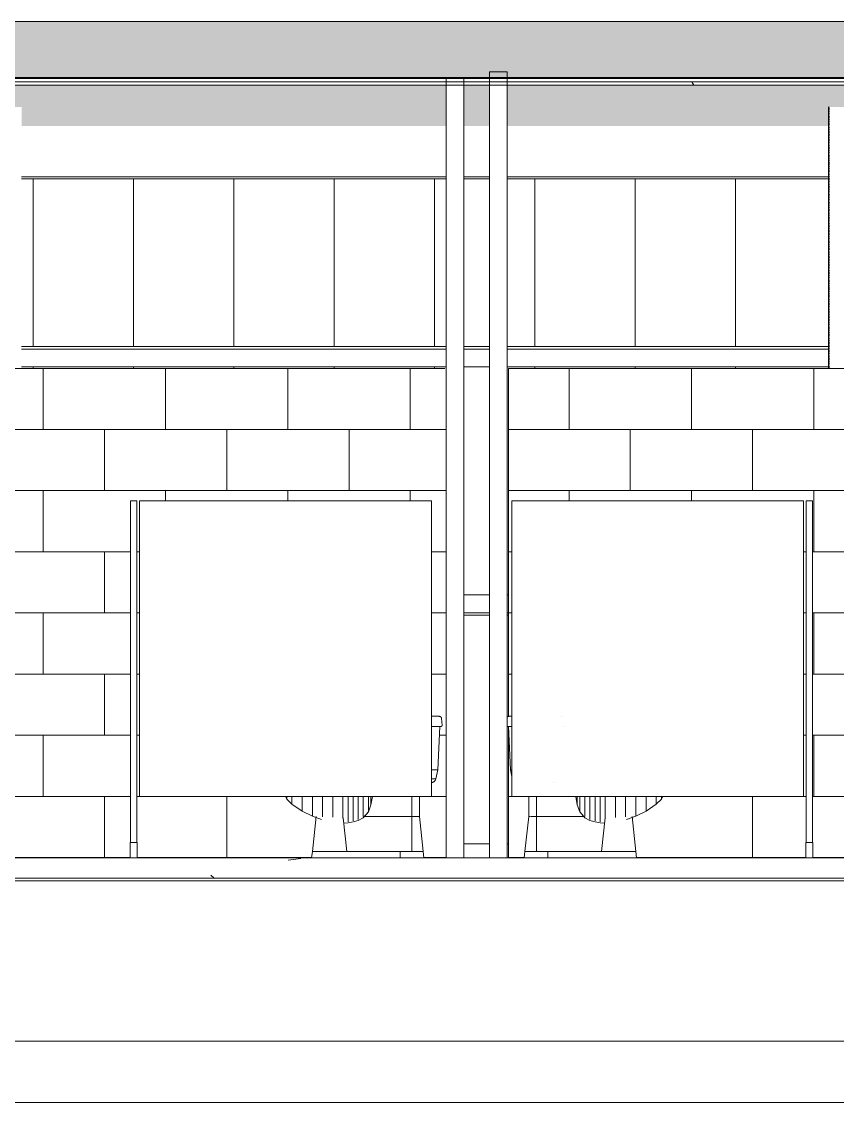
# Model space of a CAD drawing. Header units: inches. Extents: x -23565 to -43, y -324 to 853.
# Drawn here: x -18155.2 to -17995.2, y -48 to 164.1 of the extents above; entities that cross this region are included whole.
import ezdxf

# ---------------------------------------------------------------- set-up
doc = ezdxf.new("R2010")
doc.units = ezdxf.units.IN
doc.header["$MEASUREMENT"] = 0
doc.linetypes.add('Grid Line 1_2_', pattern=[0.8749999999999999, 0.4999999999999999, -0.125, 0.125, -0.125])
doc.linetypes.add('Hidden 1_8__2_', pattern=[0.1875, 0.125, -0.06249999999999999])
for name, color, linetype, lineweight in [('A-CLNG', 13, 'Continuous', 13), ('A-CLNG-PATT', 13, 'Continuous', 25), ('A-FLOR', 192, 'Continuous', 13), ('A-FLOR-LEVL', 51, 'Continuous', 9), ('A-FLOR-PATT', 8, 'Continuous', 25), ('A-GLAZ-CWMG', 51, 'Continuous', 13), ('A-WALL-PATT', 111, 'Continuous', 25), ('I-WALL', 2, 'Continuous', 13), ('P-SANR-FIXT', 6, 'Continuous', 13), ('Q-SPCQ', 91, 'Continuous', 13), ('S-BEAM', 12, 'Continuous', 13), ('S-COLS', 52, 'Continuous', 13), ('S-FNDN', 32, 'Continuous', 13)]:
    doc.layers.add(name, color=color, linetype=linetype, lineweight=lineweight)

# ---------------------------------------------------------------- blocks, each defined once
blk = doc.blocks.new('Toilet-Domestic-3D - Toilet-Domestic-3D-3240-Building Section - East_West looking South _ Fitness Center')
at = {"layer": 'P-SANR-FIXT', "color": 8, "lineweight": 9}
for p, q in [((-25522.74958981574, 27.75000000000068), (-25524.26522535242, 27.75000000000068)), ((-25524.26522535242, 25.75000000000079), (-25522.38927402695, 25.75000000000079)), ((-25523.00281053804, 17.24999999999994), (-25522.61644690168, 25.75000000000005)), ((-25522.14022535242, 26.02178893568696), (-25522.25149246669, 27.29357787137388)), ((-25524.26522535242, 17.24999999999984), (-25523.00281053804, 17.24999999999984)), ((-25523.36283735732, 15.49118095489752), (-25523.00281053804, 17.24999999999984)), ((-25524.26522535242, 15.49118095489753), (-25523.36283735732, 15.49118095489753)), ((-25552.89921234446, 12), (-25552.61644690168, 11.51023588648809)), ((-25552.61644690168, 11.95625035522017), (-25552.61644690168, 11.51023588648808)), ((-25552.61644690168, 11.51023588648809), (-25551.61644690168, 10.51023588648866)), ((-25551.61644690168, 11.98561731641072), (-25551.61644690168, 10.56705130657665)), ((-25549.61644690168, 11.97885025641845), (-25549.61644690168, 9.174992363554141)), ((-25547.61644690168, 11.97755873834544), (-25547.61644690168, 8.251869726444006)), ((-25545.61644690168, 11.98207613052457), (-25545.61644690168, 8.031727002494655)), ((-25543.60883629786, 11.98474054451599), (-25543.60883629786, 7.933334719316532)), ((-25541.61644690168, 11.98549220301565), (-25541.61644690168, 7.786566882756773)), ((-25540.62025220359, 11.98509979267807), (-25540.62025220359, 7.018002816865558)), ((-25539.61644690168, 11.98491264891992), (-25539.61644690168, 7.260709184594864)), ((-25538.61644690168, 11.98308011364806), (-25538.61644690168, 7.519528229697421)), ((-25537.61644690168, 11.98065111204025), (-25537.61644690168, 8.066980112886464)), ((-25536.61644690168, 11.97818023355966), (-25536.61644690168, 9.093644353685447)), ((-25535.83685562756, 11.99999999999948), (-25536.11644690168, 10.4143590901912)), ((-25536.11644690168, 10.41435909019105), (-25535.83685562757, 12)), ((-25536.11644690168, 11.98119580993263), (-25536.11644690168, 10.4726310942493)), ((-25528.11644690168, 8.124999999999984), (-25528.11644690168, 11.99999999999955)), ((-25528.11644690168, 8.124999999999986), (-25528.11644690168, 11.99999999999954)), ((-25526.61644690168, 8.125000000000453), (-25526.61644690168, 12)), ((-25551.61644690168, 10.51023588648866), (-25549.61644690168, 9.122804910347098)), ((-25549.61644690168, 9.122804910347098), (-25547.61644690168, 8.190189594036609)), ((-25537.61644690168, 7.848866787869723), (-25536.61644690168, 9.040620380464018)), ((-25536.61644690168, 9.04062038046392), (-25537.38474362523, 8.124999999999984)), ((-25536.11644690168, 10.4143590901912), (-25536.61644690168, 9.04062038046392)), ((-25536.61644690168, 9.040620380464018), (-25536.11644690168, 10.41435909019105)), ((-25547.61644690168, 8.190189594036609), (-25545.81270050808, 7.533679596598971)), ((-25546.86644690168, 8.125000000000453), (-25547.61644690168, 1.250000000000227)), ((-25545.526900438, 8.124999999999984), (-25545.63245647959, 8.124999999999984)), ((-25540.86644690168, 1.249999999999954), (-25541.58423897403, 7.829760663241812)), ((-25541.46786499972, 6.762999232026799), (-25540.62025220359, 6.837155742747881)), ((-25540.62025220359, 6.837155742747881), (-25539.61644690168, 7.014153700852602)), ((-25539.61644690168, 7.014153700852602), (-25538.61644690168, 7.282102893283876)), ((-25538.61644690168, 7.282102893283876), (-25537.61644690168, 7.848866787869723)), ((-25528.11644690168, 8.124999999999984), (-25537.5361332161, 8.124999999999984)), ((-25537.38474362523, 8.124999999999984), (-25528.11644690168, 8.124999999999986)), ((-25528.11644690168, 1.249999999999954), (-25528.11644690168, 8.125000000000146)), ((-25527.465621293, 8.124999999999984), (-25528.11644690168, 8.124999999999984)), ((-25528.11644690168, 8.124999999999984), (-25528.11644690168, 1.249999999999954)), ((-25527.20962146432, 8.125000000000146), (-25527.36644690168, 8.125000000000146)), ((-25526.94369967798, 8.124999999999984), (-25527.21185717644, 8.124999999999984)), ((-25526.817408796, 8.125000000000146), (-25526.9169303219, 8.125000000000146)), ((-25526.61644690168, 8.124999999999984), (-25526.73805061889, 8.124999999999984)), ((-25525.86644690168, 1.250000000000227), (-25526.61644690168, 8.125000000000453)), ((-25547.61644613274, 1.250000000000227), (-25547.75280976911, 3.41060513164848e-13)), ((-25547.61644690168, 1.249999999999954), (-25547.39620122501, 1.249999999999954)), ((-25547.39620195352, 1.249999999999954), (-25547.61644613274, 1.249999999999954)), ((-25547.39620071875, 1.249999999999954), (-25546.75702337637, 1.249999999999954)), ((-25546.75702357403, 1.249999999999954), (-25547.39620048429, 1.249999999999954)), ((-25545.76148061606, 1.249999999999954), (-25546.75702271756, 1.249999999999954)), ((-25546.75702282647, 1.249999999999954), (-25545.761480537, 1.249999999999954)), ((-25544.50702340297, 1.249999999999954), (-25545.76148000578, 1.249999999999954)), ((-25545.76148005267, 1.249999999999954), (-25544.50702337637, 1.249999999999954)), ((-25543.11644690488, 1.249999999999954), (-25544.50702300592, 1.249999999999954)), ((-25544.50702301819, 1.249999999999954), (-25543.11644690168, 1.249999999999954)), ((-25530.36966881391, 1.249999999999954), (-25543.11644670944, 1.249999999999954)), ((-25543.11644690168, 1.249999999999954), (-25540.86644690168, 1.249999999999954)), ((-25530.36966881391, 1.249999999999954), (-25530.36966881391, -6.661338147750938e-16)), ((-25530.36644690168, 0), (-25530.36644690168, 1.249999999999974)), ((-25530.36644690168, 1.249999999999974), (-25525.90390113183, 1.249999999999974)), ((-25525.92285909927, 1.249999999999954), (-25525.86644690168, 1.249999999999954)), ((-25525.73008326532, 3.41060513164848e-13), (-25525.86644690168, 1.250000000000227))]:
    blk.add_line(p, q, dxfattribs=at)
for points, knots in [([(-25522.25149246669, 27.29357787137389), (-25522.25508408189, 27.334630220962), (-25522.26812742473, 27.39553462689088), (-25522.2960256168, 27.46218630883282), (-25522.31539455734, 27.49858208651182), (-25522.3369746606, 27.53371214970603), (-25522.36794391839, 27.57499755561835), (-25522.41093317719, 27.61957889746367), (-25522.45909164445, 27.65851886495751), (-25522.51168436277, 27.69122340825244), (-25522.56790868965, 27.71719167557325), (-25522.64657131441, 27.74231410454642), (-25522.70838065285, 27.75000000000004), (-25522.74958981574, 27.75000000000005)], [-1, -1, -1, -1, -0.8333333333333333, -0.75, -0.7083333333333333, -0.6666666666666666, -0.5833333333333333, -0.5, -0.4166666666666666, -0.3333333333333333, -0.25, -0.1666666666666667, 0, 0, 0, 0]), ([(-25522.38927402695, 25.75000000000004), (-25522.37200253956, 25.75000000000005), (-25522.34609622051, 25.75269562293861), (-25522.31266129211, 25.76155814597675), (-25522.28840697468, 25.77076214582431), (-25522.26523493608, 25.78242605204719), (-25522.24339371674, 25.79642426686906), (-25522.22649713058, 25.80990975580279), (-25522.21387102412, 25.82170323443805), (-25522.20487219453, 25.83102685221008), (-25522.19636835422, 25.84080404529856), (-25522.18572019874, 25.85440997721927), (-25522.17375860136, 25.87241758668812), (-25522.16171748722, 25.8953957926611), (-25522.14891634546, 25.92752934309501), (-25522.13928787331, 25.96985895395361), (-25522.13872004311, 26.00458317152134), (-25522.14022535242, 26.02178893568695)], [-1, -1, -1, -1, -0.875, -0.8125, -0.75, -0.6875, -0.625, -0.5625, -0.53125, -0.5, -0.46875, -0.4375, -0.375, -0.3125, -0.25, -0.125, 0, 0, 0, 0]), ([(-25524.26321107013, 14.75215585119953), (-25524.21246545615, 14.75549421915072), (-25524.1258730511, 14.76785179691898), (-25524.0066857186, 14.80119106507762), (-25523.90530592983, 14.84189278534624), (-25523.80896009332, 14.8933910713175), (-25523.71879324962, 14.95507170534614), (-25523.63587743584, 15.02620206555062), (-25523.561197774, 15.10593626009296), (-25523.4956439111, 15.1933272359585), (-25523.42143604223, 15.31866878528808), (-25523.38165920942, 15.42093684656926), (-25523.36283735732, 15.49118095489754)], [-0.9498855610803657, -0.9498855610803657, -0.9498855610803657, -0.9498855610803657, -0.8333333333333333, -0.75, -0.6666666666666666, -0.5833333333333333, -0.5, -0.4166666666666666, -0.3333333333333333, -0.25, -0.1666666666666667, 0, 0, 0, 0])]:
    blk.add_open_spline(points, degree=3, knots=knots, dxfattribs=at)
blk = doc.blocks.new('Toilet-Domestic-3D - Toilet-Domestic-3D-11065-Building Section - East_West looking South _ Fitness Center')
at = {"layer": 'P-SANR-FIXT', "color": 8, "lineweight": 9}
for p, q in [((-25508.51522535257, 27.75000000000068), (-25509.03086088919, 27.75000000000068)), ((-25509.39022535257, 25.75000000000079), (-25508.51522535257, 25.75000000000079)), ((-25509.16400380325, 25.75000000000005), (-25508.77764016689, 17.24999999999994)), ((-25508.77764016689, 17.24999999999984), (-25508.51522535257, 17.24999999999984)), ((-25508.77764016689, 17.24999999999984), (-25508.51522535257, 15.96803946703471)), ((-25505.16400380325, 12.00000000000068), (-25505.16400380325, 8.125000000000453)), ((-25503.66400380325, 12.00000000000019), (-25503.66400380325, 8.124999999999984)), ((-25503.66400380325, 12.00000000000018), (-25503.66400380325, 8.124999999999986)), ((-25495.66400380325, 10.4143590901912), (-25495.94359507737, 12.00000000000012)), ((-25495.94359507737, 12.00000000000068), (-25495.66400380325, 10.41435909019105)), ((-25495.66400380325, 10.47263109424931), (-25495.66400380325, 11.98119580993321)), ((-25495.16400380325, 9.093644353685448), (-25495.16400380325, 11.97818023356026)), ((-25494.16400380325, 8.066980112886453), (-25494.16400380325, 11.98065111204086)), ((-25493.16400380325, 7.519528229697408), (-25493.16400380325, 11.98308011364868)), ((-25492.16400380325, 7.260709184594852), (-25492.16400380325, 11.98491264892054)), ((-25491.16019850134, 7.018002816866113), (-25491.16019850134, 11.98509979267867)), ((-25490.16400380325, 7.786566882756747), (-25490.16400380325, 11.98549220301625)), ((-25488.17161440707, 7.92885550790701), (-25488.17161440707, 11.98474054451659)), ((-25486.16400380325, 8.031727002494637), (-25486.16400380325, 11.98207613052519)), ((-25484.16400380325, 8.25186972644401), (-25484.16400380325, 11.97755873834606)), ((-25482.16400380325, 9.174992363554145), (-25482.16400380325, 11.97885025641906)), ((-25480.16400380325, 10.56705130657665), (-25480.16400380325, 11.98561731641129)), ((-25480.16400380325, 10.51023588648866), (-25479.16400380325, 11.51023588648809)), ((-25479.16400380325, 11.51023588648809), (-25478.88123836047, 12.00000000000068)), ((-25479.16400380325, 11.51023588648808), (-25479.16400380325, 11.9562503552208)), ((-25495.16400380325, 9.04062038046392), (-25495.66400380325, 10.4143590901912)), ((-25495.66400380325, 10.41435909019105), (-25495.16400380325, 9.040620380464018)), ((-25494.3957070797, 8.124999999999984), (-25495.16400380325, 9.04062038046392)), ((-25495.16400380325, 9.040620380464018), (-25494.16400380325, 7.848866787869723)), ((-25484.16400380325, 8.190189594036609), (-25482.16400380325, 9.122804910347098)), ((-25482.16400380325, 9.122804910347098), (-25480.16400380325, 10.51023588648866)), ((-25505.16400380325, 8.125000000000453), (-25505.91400380325, 1.250000000000227)), ((-25505.04240008604, 8.124999999999984), (-25505.16400380325, 8.124999999999984)), ((-25504.96304190893, 8.125000000000146), (-25505.11289254268, 8.125000000000146)), ((-25504.56859352849, 8.124999999999984), (-25504.83675102695, 8.124999999999984)), ((-25504.41400380325, 8.125000000000146), (-25504.57082924061, 8.125000000000146)), ((-25503.66400380325, 8.124999999999984), (-25504.4275762347, 8.124999999999984)), ((-25503.66400380325, 8.125000000000146), (-25503.66400380325, 1.249999999999954)), ((-25503.66400380325, 8.124999999999986), (-25494.3957070797, 8.124999999999984)), ((-25503.66400380325, 1.249999999999954), (-25503.66400380325, 8.124999999999984)), ((-25494.24431748883, 8.124999999999984), (-25503.66400380325, 8.124999999999984)), ((-25494.16400380325, 7.848866787869723), (-25493.16400380325, 7.282102893283876)), ((-25493.16400380325, 7.282102893283876), (-25492.16400380325, 7.014153700852602)), ((-25492.16400380325, 7.014153700852602), (-25491.16019850134, 6.837155742747881)), ((-25491.16019850134, 6.837155742747881), (-25490.31258570521, 6.762999232026799)), ((-25490.1962117309, 7.829760663242825), (-25490.91400380325, 1.249999999999954)), ((-25485.99692079722, 7.523062366350245), (-25484.16400380325, 8.190189594036609)), ((-25484.16400380325, 1.250000000000227), (-25484.91400380325, 8.125000000000453)), ((-25505.91400380325, 1.250000000000227), (-25506.05036743961, 3.41060513164848e-13)), ((-25505.91400380325, 1.249999999999954), (-25505.85759160566, 1.249999999999954)), ((-25505.8765495731, 1.249999999999974), (-25501.41400380325, 1.249999999999974)), ((-25501.41400380325, 1.249999999999974), (-25501.41400380325, 0)), ((-25501.41078189102, -6.661338147750938e-16), (-25501.41078189102, 1.249999999999954)), ((-25488.66400399549, 1.249999999999954), (-25501.41078189102, 1.249999999999954)), ((-25490.91400380325, 1.249999999999954), (-25488.66400380325, 1.249999999999954)), ((-25487.27342769901, 1.249999999999954), (-25488.66400380005, 1.249999999999954)), ((-25488.66400380325, 1.249999999999954), (-25487.27342768674, 1.249999999999954)), ((-25486.01897069915, 1.249999999999954), (-25487.27342730196, 1.249999999999954)), ((-25487.27342732856, 1.249999999999954), (-25486.01897065226, 1.249999999999954)), ((-25485.02342798737, 1.249999999999954), (-25486.01897008887, 1.249999999999954)), ((-25486.01897016793, 1.249999999999954), (-25485.02342787846, 1.249999999999954)), ((-25484.38425022064, 1.249999999999954), (-25485.02342713089, 1.249999999999954)), ((-25485.02342732856, 1.249999999999954), (-25484.38424998618, 1.249999999999954)), ((-25484.16400457219, 1.249999999999954), (-25484.38424875141, 1.249999999999954)), ((-25484.38424947992, 1.249999999999954), (-25484.16400380325, 1.249999999999954)), ((-25484.02764093583, 3.41060513164848e-13), (-25484.16400457219, 1.250000000000227))]:
    blk.add_line(p, q, dxfattribs=at)
at = {"layer": 'P-SANR-FIXT', "color": 8, "lineweight": 9, "flags": 128}
for points in [[(-25498.8011670142, 27.75000000000068), (-25498.79732836703, 27.75000000000068), (-25498.79714671731, 27.75000000000068)], [(-25498.4413159809, 25.75000000000079), (-25498.43703357735, 25.75000000000079), (-25498.43683092852, 25.75000000000079)], [(-25500.38265404347, 14.75000000000023), (-25500.37830347579, 14.75000000000023), (-25500.37640970104, 14.75000000000023)]]:
    blk.add_lwpolyline(points, dxfattribs=at)
at = {"layer": 'P-SANR-FIXT', "color": 8, "lineweight": 9}
blk.add_open_spline([(-25509.03086088919, 27.75000000000005), (-25509.07207005208, 27.75000000000004), (-25509.13387939052, 27.74231410454642), (-25509.21254201528, 27.71719167557325), (-25509.26876634216, 27.69122340825243), (-25509.32135906048, 27.65851886495751), (-25509.36479589891, 27.62339671152078), (-25509.38967285754, 27.59851849021326), (-25509.39949889076, 27.58779556826936)], degree=3, knots=[-1, -1, -1, -1, -0.8333333333333333, -0.75, -0.6666666666666666, -0.5833333333333333, -0.5, -0.4411775632005933, -0.4411775632005933, -0.4411775632005933, -0.4411775632005933], dxfattribs=at)
blk = doc.blocks.new('Partition-Floor_Braced-Bradley_Corp-St_Stl-ADA-N_Stalls - ADA _optional_ _ n Standard Stalls-320692-Building Section - East_West looking South _ Fitness Center')
at = {"layer": 'Q-SPCQ', "color": 8, "lineweight": 9}
for p, q in [((-25583.26522535242, 2.999999999999594), (-25583.26522535242, 69.99999999999959)), ((-25582.01522535242, 69.99999999999959), (-25583.26522535242, 69.99999999999959)), ((-25582.01522535242, 69.99999999999959), (-25582.01522535242, 2.999999999999595)), ((-25524.26522535242, 70.00000000000126), (-25581.51522535242, 70.00000000000125)), ((-25581.51522535242, 70.00000000000125), (-25581.51522535242, 12.00000000000006)), ((-25524.26522535242, 12.00000000000006), (-25524.26522535242, 70.00000000000126)), ((-25581.51522535242, 12.00000000000006), (-25524.26522535242, 12.00000000000007)), ((-25583.32772535242, 2.999999999999575), (-25581.95272535242, 2.999999999999575)), ((-25583.32772535242, -4.241331086207233e-13), (-25583.32772535242, 2.999999999999575)), ((-25581.95272535242, -4.243272400117348e-13), (-25581.95272535242, 2.999999999999575)), ((-25581.95272535242, -4.241331086207233e-13), (-25583.32772535242, -4.241331086207233e-13))]:
    blk.add_line(p, q, dxfattribs=at)
blk = doc.blocks.new('Partition-Floor_Braced-Bradley_Corp-St_Stl-ADA-N_Stalls - ADA _optional_ _ n Standard Stalls-320718-Building Section - East_West looking South _ Fitness Center')
at = {"layer": 'Q-SPCQ', "color": 8, "lineweight": 9}
for p, q in [((-25451.26522535257, 70.00000000000125), (-25508.51522535257, 70.00000000000126)), ((-25508.51522535257, 70.00000000000126), (-25508.51522535257, 12.00000000000006)), ((-25451.26522535257, 12.00000000000006), (-25451.26522535257, 70.00000000000125)), ((-25450.76522535257, 2.999999999999799), (-25450.76522535257, 69.99999999999959)), ((-25449.51522535257, 69.99999999999959), (-25450.76522535257, 69.99999999999959)), ((-25449.51522535257, 69.99999999999959), (-25449.51522535257, 2.999999999999797)), ((-25508.51522535257, 12.00000000000007), (-25451.26522535257, 12.00000000000006)), ((-25450.82772535258, 2.999999999999575), (-25449.45272535257, 2.999999999999575)), ((-25450.82772535258, 2.999999999999575), (-25450.82772535258, -4.243272400117348e-13)), ((-25449.45272535257, 2.999999999999575), (-25449.45272535257, -4.239941731043472e-13))]:
    blk.add_line(p, q, dxfattribs=at)
blk = doc.blocks.new('HSS-Hollow Structural Section-Column - HSS3-1_2X3-1_2X1_8-350765-Building Section - East_West looking South _ Fitness Center')
at = {"layer": 'S-COLS', "color": 8, "lineweight": 9}
for p, q in [((-25446.39022535243, 147.3146574468028), (-25446.39022535243, 96.00000000000067)), ((-25442.89022535243, 96.00000000000067), (-25442.89022535243, 147.3146574468028))]:
    blk.add_line(p, q, dxfattribs=at)
at = {"layer": 'S-COLS', "color": 8, "linetype": 'Hidden 1_8__2_', "lineweight": 9}
for p, q in [((-25446.27422535243, 147.3042547899888), (-25446.27422535243, 96.00000000000011)), ((-25443.00622535243, 96.00000000000013), (-25443.00622535243, 147.3042547899888))]:
    blk.add_line(p, q, dxfattribs=at)
blk = doc.blocks.new('Locker Rooms and Restrooms_rvt-2-Building Section - East_West looking South _ Fitness Center')
at = {"layer": 'A-WALL-PATT', "lineweight": 9}
h = blk.add_hatch(dxfattribs=at)
h.set_pattern_fill('FP_28', color=8, style=0, pattern_type=2)
h.set_pattern_definition([(0, (-32970.977, 12), (-48, 24), [48, 0, 0, 0]), (90, (-32946.977, 0), (-48, 2.939152317953648e-15), [12, -12]), (90, (-32958.977, 12), (-48, 2.939152317953648e-15), [12, -12]), (90, (-32934.977, 12), (-48, 2.939152317953648e-15), [12, -12]), (0, (-32970.977, 24), (-48, 24), [48, 0, 0, 0]), (90, (-32922.977, 0), (-48, 2.939152317953648e-15), [12, -12])])
h.paths.add_polyline_path([(-25608.14022535243, 3.41060513164848e-13), (-25583.32772535243, 3.41060513164848e-13), (-25583.26522535242, 70.0000000000018), (-25582.01522535242, 70.0000000000018), (-25581.95272535242, 3.41060513164848e-13), (-25547.75280976911, 3.41060513164848e-13), (-25546.83098413512, 7.941760935570186), (-25548.66924925529, 8.737802568953382), (-25549.61644690168, 9.174992363554336), (-25552.04771756766, 10.97381914849416), (-25552.73065896298, 11.71878801161813), (-25552.8846626723, 12.00000000000068), (-25581.51522535242, 12.00000000000068), (-25581.51522535242, 70.0000000000018), (-25524.26522535242, 70.0000000000018), (-25524.26522535242, 27.75000000000068), (-25522.51228963087, 27.69010069559033), (-25522.2879815608, 27.39855688666136), (-25522.2514924667, 27.29357787137439), (-25522.20495469276, 25.83110244809654), (-25522.38927402696, 25.75000000000079), (-25522.61644690168, 25.75000000000079), (-25523.00281053805, 17.25000000000068), (-25523.46277804891, 15.29919667260583), (-25523.5627187405, 15.10721239031386), (-25523.90614492188, 14.84369221296401), (-25524.26522535242, 14.75000000000023), (-25524.26522535242, 12.00000000000068), (-25526.65405503341, 12.00000000000068), (-25526.61231037222, 8.08399777943407), (-25525.73008326532, 3.41060513164848e-13), (-25521.39022535243, 3.41060513164848e-13), (-25521.39022535243, 96.00000000000067), (-25608.14022535243, 95.99599777943432), (-25608.14022535243, 37.38799777943415)], flags=0)
h.paths.add_polyline_path([(-25537.38474362523, 8.125000000000453), (-25536.58563357815, 9.125279291102173), (-25536.10090265546, 10.50251489120558), (-25536.17432183248, 10.31301356988626), (-25536.6590440489, 9.040620380464018), (-25537.39461352381, 8.125000000000453)], flags=0)
h = blk.add_hatch(dxfattribs=at)
h.set_pattern_fill('FP_27', color=8, style=0, pattern_type=2)
h.set_pattern_definition([(0, (-32891.821, 12), (-48, 24), [48, 0, 0, 0]), (90, (-32867.821, 0), (-48, 2.939152317953648e-15), [12, -12]), (90, (-32879.821, 12), (-48, 2.939152317953648e-15), [12, -12]), (90, (-32855.821, 12), (-48, 2.939152317953648e-15), [12, -12]), (0, (-32891.821, 24), (-48, 24), [48, 0, 0, 0]), (90, (-32843.821, 0), (-48, 2.939152317953648e-15), [12, -12])])
h.paths.add_polyline_path([(-25509.14022535259, 3.41060513164848e-13), (-25506.05036743962, 3.41060513164848e-13), (-25505.12639567152, 8.125000000000453), (-25505.16400380326, 12.00000000000068), (-25508.51522535258, 12.00000000000068), (-25508.51522535258, 15.96803946704142), (-25508.77764016689, 17.25000000000068), (-25509.14022535259, 25.22687408539297), (-25509.14022535259, 1.250000000000227)], flags=0)
h.paths.add_polyline_path([(-25484.02764093583, 3.41060513164848e-13), (-25450.82772535258, 3.41060513164848e-13), (-25450.76522535258, 70.0000000000018), (-25449.51522535258, 70.0000000000018), (-25449.45272535258, 3.41060513164848e-13), (-25442.89022535243, 3.41060513164848e-13), (-25442.89022535243, 96.00000000000067), (-25509.14022535259, 95.99599777943432), (-25509.13862365097, 27.72279852742326), (-25509.03086088915, 27.75000000000068), (-25508.51522535258, 27.75000000000068), (-25508.51522535258, 70.0000000000018), (-25451.26522535258, 70.0000000000018), (-25451.26522535258, 12.00000000000068), (-25478.89578803263, 12.00000000000068), (-25479.19815070482, 11.47802905547553), (-25480.59485405499, 10.26716683356164), (-25482.57045576237, 8.98738986137573), (-25484.94946656982, 7.941760935570527), (-25484.1640045722, 1.250006551012461)], flags=0)
h.paths.add_polyline_path([(-25494.38583718113, 8.125000000000453), (-25495.16400380325, 9.093644353686157), (-25495.74460466672, 10.92823753231118), (-25495.62711705049, 10.31301356988626), (-25495.16400380325, 9.040620380464018), (-25494.39570707971, 8.125000000000453)], flags=0)
at = {"layer": 'I-WALL', "color": 7}
for p, q in [((-25521.39022535242, 153.1096197302121), (-25521.39022535242, 0)), ((-25517.89022535243, 153.1096197302121), (-25521.39022535242, 153.1096197302121)), ((-25517.89022535243, 0), (-25517.89022535243, 153.1096197302121)), ((-25512.89022535257, 154.2202668135331), (-25512.89022535257, 0)), ((-25509.39022535257, 154.2202668135331), (-25512.89022535257, 154.2202668135331)), ((-25509.39022535257, 0), (-25509.39022535257, 154.2202668135331)), ((-25521.39022535242, 0), (-25517.89022535243, 0)), ((-25512.89022535257, 0), (-25509.39022535257, 0))]:
    blk.add_line(p, q, dxfattribs=at)
at = {"layer": 'I-WALL', "color": 8, "lineweight": 9}
for p, q in [((-25521.64022535243, 95.99999999999999), (-25608.14022535242, 95.99999999999999)), ((-25442.89022535243, 95.99999999999999), (-25509.14022535258, 95.99999999999999)), ((-25509.14022535258, 95.99999999999999), (-25509.14022535258, 27.72001191215332)), ((-25509.14022535258, 25.2268740853855), (-25509.14022535258, 0))]:
    blk.add_line(p, q, dxfattribs=at)
at = {"color": 8, "lineweight": 9}
for name in ['HSS-Hollow Structural Section-Column - HSS3-1_2X3-1_2X1_8-350765-Building Section - East_West looking South _ Fitness Center', 'Partition-Floor_Braced-Bradley_Corp-St_Stl-ADA-N_Stalls - ADA _optional_ _ n Standard Stalls-320692-Building Section - East_West looking South _ Fitness Center', 'Partition-Floor_Braced-Bradley_Corp-St_Stl-ADA-N_Stalls - ADA _optional_ _ n Standard Stalls-320718-Building Section - East_West looking South _ Fitness Center', 'Toilet-Domestic-3D - Toilet-Domestic-3D-3240-Building Section - East_West looking South _ Fitness Center', 'Toilet-Domestic-3D - Toilet-Domestic-3D-11065-Building Section - East_West looking South _ Fitness Center']:
    blk.add_blockref(name, (0, 0), dxfattribs=at)
blk = doc.blocks.new('Struct_Xcel_Sports Complex_rvt-2-Building Section - East_West looking South _ Fitness Center')
at = {"layer": 'A-FLOR-PATT', "lineweight": 9}
h = blk.add_hatch(dxfattribs=at)
h.set_pattern_fill('FP_35', color=256, style=0, pattern_type=2)
h.set_pattern_definition([(49.99999999999999, (-33539.073, 67.247), (55.08540092433552, -4.819842010399984), [5.76, -63.36]), (355, (-33539.073, 67.247), (-10.65568887076341, 57.76853117995548), [4.608000000000001, -50.688]), (100.451, (-33534.483, 66.846), (44.42946763329039, 52.94866132228842), [4.895, -53.848]), (46.184, (-33539.073, 82.60700000000001), (81.96444173651602, -12.71212223907837), [8.64, -95.04]), (96.636, (-33532.24299999999, 81.548), (71.78149636030851, 74.81237833590787), [7.343, -80.77199999999999]), (351.184, (-33539.073, 82.60700000000001), (71.78194683429966, 74.81243234033883), [6.912000000000001, -76.032]), (21, (-33531.393, 78.767), (45.84207144938917, -30.92146111083851), [5.76, -63.36]), (326, (-33531.393, 78.767), (18.68706418402729, 55.69147629738364), [4.608000000000001, -50.688]), (71.45100000000001, (-33527.573, 76.19), (64.52890835799828, 24.77010932808051), [4.895, -53.848]), (37.50000000000001, (-33539.073, 67.247), (0.933894640541661, 25.56681620382889), [2.534, -47.53899999999999, 2.534, -48.922, -50.88]), (37.50000000000001, (-33539.073, 67.247), (0.933894640541661, 25.56681620382889), [-101.53, 2.534, -48.346]), (7.499999999999999, (-33539.073, 67.247), (20.20403996418253, 30.29130269773347), [2.534, -26.803, 2.534, -46.387, -19.392]), (7.499999999999999, (-33539.073, 67.247), (20.20403996418253, 30.29130269773347), [-78.259, 2.534, -16.858]), (327.5, (-33556.2, 67.247), (40.99778450279307, -1.732402627145404), [2.534, -16.666, 2.534, -57.37, -79.488]), (327.5, (-33556.2, 67.247), (40.99778450279307, -1.732402627145404), [-79.104, 2.534, -76.954]), (317.5, (-33563.88, 67.247), (44.78888311775997, 7.687838582048734), [2.534, -22.426, 2.534, -37.248, -56.448]), (317.5, (-33563.88, 67.247), (44.78888311775997, 7.687838582048734), [-64.742, 2.534, -53.91399999999999])])
h.paths.add_polyline_path([(-25381.37121885639, -4.000000000305362), (-25307.20272535238, -4.000000000305362), (-25307.20272535238, -3.055902197957038e-10), (-25737.89022535262, -3.055902197957038e-10), (-25737.89022535262, -4.000000000305362), (-25521.74221885639, -4.000000000305362)], flags=0)
at = {"layer": 'A-FLOR', "color": 7}
for p, q in [((-25583.32772535242, -3.060485198602691e-10), (-25722.26522535243, -3.060485198602691e-10)), ((-25322.76522535242, -3.060485198602691e-10), (-25581.95272535242, -3.060485198602691e-10)), ((-25737.89022535262, -4.000000000306044), (-25307.20272535238, -4.000000000306044))]:
    blk.add_line(p, q, dxfattribs=at)
at = {"layer": 'A-FLOR', "color": 8, "lineweight": 9}
blk.add_line((-25307.20272535239, -4.500000000000004), (-25737.89022535263, -4.500000000000004), dxfattribs=at)
at = {"layer": 'S-FNDN', "color": 8, "lineweight": 9}
for p, q in [((-25661.39022535242, -35.99999999999999), (-25431.89022535242, -35.99999999999999)), ((-25431.89022535242, -47.99999999999999), (-25661.39022535242, -47.99999999999999))]:
    blk.add_line(p, q, dxfattribs=at)
blk = doc.blocks.new('Rectangular Mullion - Profile_Polycarbonate_Lower-1768513-Building Section - East_West looking South _ Fitness Center')
at = {"layer": 'A-GLAZ-CWMG', "color": 8, "lineweight": 9}
for p, q in [((-25648.89022535242, 2.75), (-25655.07772535242, 2.75)), ((-25609.20272535242, 2.75), (-25643.26522535242, 2.75)), ((-25512.89022535257, 2.75), (-25517.89022535243, 2.75)), ((-25509.14022535258, 2.75), (-25509.39022535257, 2.75)), ((-25407.89022535242, 2.75), (-25441.82772535243, 2.75)), ((-25388.26522535242, 2.75), (-25395.89022535242, 2.75))]:
    blk.add_line(p, q, dxfattribs=at)
blk = doc.blocks.new('W-Wide Flange - W12X19-1732174-Building Section - East_West looking South _ Fitness Center')
at = {"layer": 'S-BEAM', "color": 8, "lineweight": 9}
for p, q in [((-25604.64022535241, 133.5770833333677), (-25521.39022535242, 133.5770833333677)), ((-25604.64022535241, 133.2270833333677), (-25521.39022535242, 133.2270833333677)), ((-25517.89022535242, 133.5770833333677), (-25512.89022535257, 133.5770833333677)), ((-25517.89022535242, 133.2270833333677), (-25512.89022535257, 133.2270833333677)), ((-25509.39022535257, 133.5770833333677), (-25446.38513296195, 133.5770833333677)), ((-25509.39022535257, 133.2270833333677), (-25446.38506486344, 133.2270833333677))]:
    blk.add_line(p, q, dxfattribs=at)
blk = doc.blocks.new('Girt_C - 8_D-1405500-Building Section - East_West looking South _ Fitness Center')
at = {"layer": 'S-BEAM', "color": 8, "lineweight": 9}
for p, q in [((-25512.96903135638, 51.55468750000114), (-25517.89022535242, 51.55468750000114)), ((-25509.14022535258, 51.55468750000114), (-25509.39022535257, 51.55468750000114)), ((-25517.89022535242, 48.05468750000059), (-25512.96903135638, 48.05468750000059)), ((-25512.96903135638, 47.57259679273569), (-25517.89022535243, 47.57259679273569)), ((-25509.39022535257, 48.05468750000059), (-25509.14022535258, 48.05468750000059)), ((-25509.14022535258, 47.57259679273569), (-25509.39022535257, 47.57259679273569))]:
    blk.add_line(p, q, dxfattribs=at)
blk = doc.blocks.new('Girt_C - 8_D-1758064-Building Section - East_West looking South _ Fitness Center')
at = {"layer": 'S-BEAM', "color": 8, "lineweight": 9}
for p, q in [((-25521.39022535242, 100.3033175078554), (-25604.64022535241, 100.3033175078554)), ((-25521.39022535242, 99.82031249999888), (-25604.64022535241, 99.82031249999888)), ((-25512.89022535257, 100.3033175078554), (-25517.89022535242, 100.3033175078554)), ((-25512.89022535257, 99.82031249999888), (-25517.89022535242, 99.82031249999888)), ((-25446.3786589793, 100.3033175078554), (-25509.39022535257, 100.3033175078554)), ((-25446.37856500239, 99.82031249999889), (-25509.39022535257, 99.82031249999888)), ((-25604.64022535242, 96.32031250000057), (-25521.39022535242, 96.32031250000057)), ((-25517.89022535243, 96.32031250000057), (-25512.89022535257, 96.32031250000057)), ((-25509.39022535257, 96.32031250000057), (-25446.37788401727, 96.32031250000058))]:
    blk.add_line(p, q, dxfattribs=at)

msp = doc.modelspace()

# ---------------------------------------------------------------- hatches: boundary and pattern name
at = {"layer": 'A-CLNG-PATT', "lineweight": 9}
h = msp.add_hatch(dxfattribs=at)
h.set_pattern_fill('FP_20', color=8, style=0, pattern_type=2)
h.set_pattern_definition([(161.57, (-33538.113, 68.207), (-7.680223697288786, -0.0009795936816989759), [0, -54.643, 6.067, 0]), (18.43, (-33540.033, 68.207), (-7.680223697288786, 0.00097959368169942), [0, -54.643, 6.067, 0]), (108.43, (-33538.113, 68.207), (3.838295292656201, -19.20136532245489), [18.21099999999999, -42.49899999999999]), (71.57, (-33540.033, 68.207), (3.838295292656203, 19.20136532245489), [18.211, -42.499])])
h.paths.add_polyline_path([(-18822.42795405681, 152.9220112703079), (-15349.42795405672, 152.9220112703127), (-15349.42795405672, 164.0566642005453), (-18822.42795405681, 164.0566642005406), (-18822.42795405681, 154.6039977794341)], flags=0)
h = msp.add_hatch(dxfattribs=at)
h.set_pattern_fill('FP_13', color=8, style=0, pattern_type=2)
h.set_pattern_definition([(0, (-33539.073, 67.247), (61.44, 15.36), [2.534, -43.54600000000001, 2.534, -43.54600000000001, -245.76]), (0, (-33539.073, 67.247), (61.44, 15.36), [-92.16, 2.534, -89.626, 2.534, -43.54600000000001, -107.52]), (0, (-33539.073, 67.247), (61.44, 15.36), [-230.4, 2.534, -28.186, 2.534, -74.266]), (120, (-33516.033, 74.92699999999999), (-44.02215020212896, 45.52860080851592), [2.534, -43.546, 2.534, -43.546, -245.76]), (120, (-33516.033, 74.92699999999999), (-44.02215020212896, 45.52860080851592), [-92.15999999999998, 2.534, -89.62599999999999, 2.534, -43.546, -107.52]), (120, (-33516.033, 74.92699999999999), (-44.02215020212896, 45.52860080851592), [-230.4, 2.534, -28.186, 2.534, -74.26599999999999]), (240, (-33508.353, 105.647), (-17.41784979787101, -60.8886008085159), [2.534, -43.54600000000001, 2.534, -43.54600000000001, -245.76]), (240, (-33508.353, 105.647), (-17.41784979787101, -60.8886008085159), [-92.16, 2.534, -89.626, 2.534, -43.54600000000001, -107.52]), (240, (-33508.353, 105.647), (-17.41784979787101, -60.8886008085159), [-230.4, 2.534, -28.186, 2.534, -74.266])])
h.paths.add_polyline_path([(-18238.9705100606, 151.6083182119408), (-17857.7404540564, 151.6083182119415), (-17857.7404540564, 152.2338605113931), (-18288.42795405664, 152.2338605113924), (-18288.42795405664, 151.6083182119408), (-18247.74369756061, 151.6083182119408)], flags=0)
h = msp.add_hatch(dxfattribs=at)
h.set_pattern_fill('FP_37', color=8, style=0, pattern_type=2)
h.set_pattern_definition([(0, (-33539.073, 151.462), (61.44, 0.639), [2.534, -43.54600000000001, 2.534, -43.54600000000001, -245.76]), (0, (-33539.073, 151.462), (61.44, 0.639), [-92.16, 2.534, -89.626, 2.534, -43.54600000000001, -107.52]), (0, (-33539.073, 151.462), (61.44, 0.639), [-230.4, 2.534, -28.186, 2.534, -74.266]), (175.876, (-33516.033, 151.782), (-44.02172277802818, 1.894738940971851), [1.27, -21.829, 1.27, -21.829, -123.199]), (175.876, (-33516.033, 151.782), (-44.02172277802818, 1.894738940971851), [-46.2, 1.27, -44.92899999999999, 1.27, -21.829, -53.9]), (175.876, (-33516.033, 151.782), (-44.02172277802818, 1.894738940971851), [-115.499, 1.27, -14.129, 1.27, -37.229]), (184.124, (-33508.353, 153.061), (-17.41778180468499, -2.535168239857934), [1.27, -21.829, 1.27, -21.829, -123.199]), (184.124, (-33508.353, 153.061), (-17.41778180468499, -2.535168239857934), [-46.2, 1.27, -44.92899999999999, 1.27, -21.829, -53.89999999999999]), (184.124, (-33508.353, 153.061), (-17.41778180468499, -2.535168239857934), [-115.499, 1.27, -14.129, 1.27, -37.22899999999999])])
h.paths.add_polyline_path([(-18287.80295405664, 143.5435256233191), (-18245.92795405664, 143.5435256233191), (-18245.92795405664, 143.6844631233243), (-18242.72089570286, 143.7078803047247), (-18242.72425916875, 151.6083182119408), (-18287.80295405664, 151.6083182119408), (-18287.80295405664, 144.8359977794342)], flags=0)
h.paths.add_polyline_path([(-18142.4654475606, 143.5435256233191), (-18071.92795405664, 143.5435256233191), (-18071.92795405664, 151.6083182119412), (-18241.13171311035, 151.5541012291775), (-18241.13497610611, 143.6844631233243), (-18237.92795405664, 143.6844631233243), (-18237.92795405664, 143.5435256233191), (-18210.17795405663, 143.5435256233191), (-18210.14687195031, 149.3041537747043), (-18209.94595405663, 149.3089871080378), (-18206.67795405663, 149.2993204413711), (-18206.67795405663, 143.5435256233191), (-18158.67795405663, 143.5435256233191), (-18158.64687195031, 147.2994214566566), (-18158.44595405662, 147.3042547899898), (-18155.17795405663, 147.2945881233231), (-18155.17795405663, 143.5435256233191)], flags=0)
h.paths.add_polyline_path([(-17858.36545405639, 143.5435256233191), (-17858.3654540564, 151.6083182119415), (-17951.63171302587, 151.5541012291761), (-17951.63497615393, 143.6740464566578), (-17948.42795405664, 143.6740464566578), (-17948.42795405664, 143.5435256233191), (-17938.17795405664, 143.5435256233191), (-17938.14687195032, 149.3041537747046), (-17937.94595405665, 149.3089871080382), (-17934.67795405664, 149.2993204413715), (-17934.67795405664, 143.5435256233191), (-17861.7234475606, 143.5435256233191)], flags=0)
h.paths.add_polyline_path([(-18068.42795405664, 143.5435256233191), (-18063.42795405678, 143.5435256233191), (-18063.50676006061, 151.6083182119412), (-18068.42795405664, 151.6083182119412), (-18068.42795405664, 144.8359977794342)], flags=0)
h.paths.add_polyline_path([(-18059.92795405679, 143.5435256233191), (-17996.92795405664, 143.5435256233191), (-17996.89687195032, 147.2994214566563), (-17996.69595405665, 147.3042547899895), (-17993.42795405665, 147.2945881233228), (-17993.42795405664, 143.5435256233191), (-17956.42795405664, 143.5435256233191), (-17956.42795405664, 143.6740464566578), (-17953.22089570286, 143.697463638062), (-17953.22425916875, 151.6083182119415), (-18059.92795405679, 151.6083182119412), (-18059.92795405679, 144.8359977794342)], flags=0)
at = {"layer": 'A-WALL-PATT', "lineweight": 9}
h = msp.add_hatch(dxfattribs=at)
h.set_pattern_fill('FP_26', color=8, style=0, pattern_type=2)
h.set_pattern_definition([(90, (-33133.227, 0), (-19.685, 1.205358612060782e-15), [])])
h.paths.add_polyline_path([(-18205.61545405664, 2.750000000000568), (-18199.42795405663, 2.750000000000568), (-18199.42795405663, 31.26598417642287), (-18203.07291472854, 31.13112685165799), (-18203.31485668722, 30.72806948980564), (-18205.61545405664, 30.14320652499134), (-18205.61545405664, 17.85199777943398)], flags=0)
h.paths.add_polyline_path([(-18193.80295405663, 2.750000000000568), (-18159.74045405663, 2.750000000000568), (-18159.74045405663, 46.70604526423926), (-18193.80295405663, 46.70604526423926), (-18193.74045405665, 41.81250000000613), (-18193.29047136688, 41.68132547717777), (-18193.20045405665, 41.56132042971523), (-18193.20045405664, 39.28202221960861), (-18191.92430248018, 39.192475180786), (-18191.11317014729, 36.94680440315982), (-18190.71245405665, 35.09088370880385), (-18186.33121548254, 35.22919178587539), (-18185.98290263705, 35.0601562805657), (-18185.75475121911, 34.74735958801181), (-18185.70393647654, 34.55905989215147), (-18185.84961941209, 33.97383435527251), (-18187.36992129573, 31.71211081164244), (-18193.80295405663, 31.47409957740615), (-18193.80295405663, 17.85199777943398)], flags=0)
h.paths.add_polyline_path([(-17984.5480725606, 2.750000000000568), (-17958.42795405664, 2.750000000000568), (-17958.42795405664, 33.15003783123688), (-17959.0238959367, 34.03660897560746), (-17959.15197163673, 34.59564057065051), (-17959.00628870118, 34.95434842207521), (-17958.70922880572, 35.20264312377378), (-17958.42795405664, 35.28237293682616), (-17958.42795405664, 46.70604526423926), (-17992.36545405664, 46.70604526423926), (-17992.36545405664, 2.750000000000568)], flags=0)
h.paths.add_polyline_path([(-18068.42795405664, 2.750000000000568), (-18063.42795405678, 2.750000000000568), (-18063.5067600606, 47.57168249214441), (-18068.42795405664, 47.57168249214441), (-18068.42795405664, 8.08399777943407)], flags=0)
h.paths.add_polyline_path([(-18059.92795405679, 2.750000000000568), (-18059.6779540568, 2.750000000000568), (-18059.70173250746, 25.75000000000079), (-18059.92795405679, 25.75000000000079), (-18059.92795405679, 8.08399777943407)], flags=0)
h.paths.add_polyline_path([(-17946.42795405664, 2.750000000000568), (-17938.80295405664, 2.750000000000568), (-17938.80295405664, 30.29847104372106), (-17939.54590210062, 30.29847104372106), (-17941.54105142605, 30.76465016830263), (-17941.78299338472, 31.16770753015498), (-17946.42795405664, 31.33956314842873), (-17946.42795405664, 17.85199777943398)], flags=0)
h.paths.add_polyline_path([(-18059.92795405679, 27.57824939195779), (-18059.6779540568, 27.75000000000068), (-18059.6779540568, 47.57168249214441), (-18059.92795405679, 47.57168249214441), (-18059.92795405679, 27.60742759231311)], flags=0)
h.paths.add_polyline_path([(-18203.56077671176, 34.61551769612151), (-18199.81490872613, 34.81637905258707), (-18199.90545405665, 34.93653676457904), (-18199.90545405665, 37.22099999999806), (-18200.35545405665, 37.22099999999806), (-18200.35545405665, 37.60822876442091), (-18201.18160563312, 37.5243751602137), (-18201.50873621667, 37.3162407079875), (-18201.76790684218, 36.86910933075955), (-18202.14514095827, 34.90850680820255), (-18202.39345405665, 34.9374999999984), (-18201.77444012616, 37.60822876442091), (-18201.09107464938, 39.24999999999874), (-18199.90545405665, 39.2820222196093), (-18199.90545405665, 41.56132042971557), (-18199.81543674642, 41.68132547717811), (-18199.42795405663, 41.81250000000681), (-18199.42795405663, 46.70604526423926), (-18202.55290789269, 46.70604526423926), (-18202.55290789269, 35.6282983217178), (-18204.30293097466, 35.00954076234836), (-18204.30293097466, 34.77442660420558), (-18203.8777600606, 34.68338967417719)], flags=0)
h.paths.add_polyline_path([(-17941.29513140151, 34.6520983746185), (-17940.55297713861, 34.81100728270257), (-17940.55297713861, 35.04612144084501), (-17942.30300022057, 35.66487900021479), (-17942.30300022057, 46.70604526423926), (-17946.42795405664, 46.70604526423926), (-17946.42795405664, 34.84200405373792), (-17941.78299338472, 34.67014843546485)], flags=0)
h.paths.add_polyline_path([(-18193.80295405663, 34.97654048271738), (-18193.74045405665, 34.9788528760614), (-18193.80295405663, 35.24579225832917)], flags=0)
h.paths.add_polyline_path([(-18193.20045405665, 34.99883195455583), (-18190.9873503238, 35.08071301602751), (-18191.33800127111, 36.86910933075784), (-18191.59717189663, 37.3162407079875), (-18192.04496575626, 37.57426501094061), (-18192.75045405665, 37.60822876442023), (-18192.75045405665, 37.22099999999738), (-18193.20045405665, 37.22099999999738), (-18193.20045405665, 35.24579225832917)], flags=0)
h.paths.add_polyline_path([(-18059.92795405679, 51.55468750000147), (-18059.6779540568, 51.55468750000147), (-18059.6779540568, 96.00000000000067), (-17996.92795405664, 96.00000000000067), (-17996.92795405664, 96.32031250000078), (-18059.92795405679, 96.32031250000078), (-18059.92795405679, 52.0399977794342)], flags=0)
h.paths.add_polyline_path([(-18063.42795405678, 51.55468750000147), (-18063.42795405678, 96.32031250000078), (-18068.42795405664, 96.32031250000078), (-18068.42795405664, 51.55468750000147), (-18063.5067600606, 51.55468750000147)], flags=0)
h.paths.add_polyline_path([(-17940.6821350606, 52.73972668131795), (-17938.80295405664, 52.73972668131795), (-17938.80295405664, 76.99999999999987), (-17946.42795405664, 76.99999999999987), (-17946.42795405664, 52.73972668131795)], flags=0)
h.paths.add_polyline_path([(-17975.7748850606, 52.73972668131795), (-17958.42795405664, 52.73972668131795), (-17958.42795405664, 76.99999999999987), (-17992.36545405664, 76.99999999999987), (-17992.36545405664, 52.73972668131795), (-17984.5480725606, 52.73972668131795)], flags=0)
h.paths.add_polyline_path([(-18160.0118225606, 52.73972668131795), (-18159.74045405663, 52.73972668131795), (-18159.74045405663, 76.99999999999885), (-18193.80295405663, 76.99999999999885), (-18193.74045405665, 73.48999999999829), (-18193.55034661243, 73.40473947015197), (-18193.46644263669, 72.98648789883167), (-18193.36045405665, 72.64999999999803), (-18192.36408907888, 72.58740375557066), (-18191.92102559825, 72.403880852901), (-18191.27862028753, 71.84999999999808), (-18190.49500890845, 70.96262966945788), (-18190.57535839633, 70.85541012289978), (-18190.47388857358, 70.75394030015308), (-18189.90537471806, 70.94556624059895), (-18189.29272390906, 70.78096281680108), (-18188.72361069512, 70.50070320391761), (-18187.86537165743, 69.74257952854315), (-18187.658481989, 69.41627689613698), (-18187.80931976353, 68.98907041356448), (-18187.80931976353, 68.8523397070055), (-18187.64168213423, 68.68470207770689), (-18188.04594483166, 68.05163912713623), (-18188.67900778223, 67.64737642970657), (-18188.90269730543, 67.87106595290025), (-18189.12508238831, 67.71656312052424), (-18189.50470558541, 67.71656312052424), (-18189.85941277987, 67.97501064923345), (-18190.49500890845, 68.72930499059383), (-18190.84971582743, 69.57550966020573), (-18190.93987194513, 69.91106901352735), (-18190.82549206352, 70.1154228758205), (-18190.81506759937, 70.54640446374559), (-18190.86315085676, 70.59448772113818), (-18191.05548390474, 70.40215467316146), (-18192.5653856547, 71.81592582628717), (-18193.36045405665, 71.84999999999808), (-18193.44166602511, 71.55710678118463), (-18193.53070431263, 71.30886178351226), (-18193.60555095565, 71.07050215401192), (-18193.74045405665, 71.00999999999816), (-18193.80295405663, 52.73972668131795), (-18168.7850100606, 52.73972668131795)], flags=0)
h.paths.add_polyline_path([(-18205.61545405664, 52.73972668131795), (-18199.42795405663, 52.73972668131795), (-18199.50035715766, 71.07050215401397), (-18199.55556150087, 71.0952605298455), (-18199.67497860295, 71.57599777943402), (-18199.83070509494, 71.84999999999876), (-18200.5405224586, 71.81592582628785), (-18200.98881019468, 71.55710678118429), (-18202.12785240445, 70.47958286905462), (-18202.29084051393, 70.54640446374627), (-18202.35766210862, 70.47958286905462), (-18202.20572974284, 69.7633302844797), (-18202.33063959197, 69.2984182045302), (-18202.61089920485, 68.72930499059451), (-18203.36902288023, 67.87106595290093), (-18203.69532551264, 67.66417628447503), (-18204.12253199521, 67.81501405900586), (-18204.25926270177, 67.81501405900586), (-18204.42690033107, 67.64737642970725), (-18205.05996328163, 68.05163912713657), (-18205.46422597906, 68.68470207770791), (-18205.24053645587, 68.9083916009016), (-18205.39503928825, 69.1307766837799), (-18205.39503928825, 69.51039988088654), (-18205.13659175954, 69.86510707534534), (-18204.38229741818, 70.50070320391829), (-18203.53609274857, 70.85541012290047), (-18203.20053339524, 70.94556624059963), (-18202.99617953295, 70.83118635899801), (-18202.60499702307, 70.78096281680176), (-18202.51711468763, 70.868845152238), (-18202.70944773561, 71.06117820021437), (-18201.56534975125, 72.11193807452047), (-18200.98881019468, 72.4850966672003), (-18200.5405224586, 72.61390495253305), (-18199.74545405665, 72.79999999999858), (-18199.57520380067, 73.19113821648453), (-18199.55556150087, 73.40473947015197), (-18199.42795405663, 73.48999999999897), (-18199.42795405663, 76.99999999999885), (-18205.61545405664, 76.99999999999885), (-18205.61545405664, 56.92399777943398)], flags=0)
h.paths.add_polyline_path([(-18199.42795405663, 79.00000000000112), (-18199.42795405663, 93.50000000000055), (-18193.80295405663, 93.50000000000055), (-18193.80295405663, 79.00000000000112), (-18159.74045405663, 79.00000000000112), (-18159.74045405663, 96.00000000000067), (-18158.67795405664, 96.00000000000067), (-18158.67795405664, 96.32031250000078), (-18206.67795405663, 96.32031250000078), (-18206.67795405663, 96.00000000000067), (-18205.61545405664, 95.99599777943432), (-18205.61545405664, 79.00000000000112), (-18203.8777600606, 79.00000000000112)], flags=0)
h.paths.add_polyline_path([(-17958.42795405664, 79.00000000000215), (-17958.42795405664, 93.50000000000055), (-17956.42795405664, 93.50000000000055), (-17956.42795405664, 96.32031250000078), (-17993.42795405664, 96.32031250000078), (-17993.42795405664, 96.00000000000067), (-17992.36545405664, 95.99599777943432), (-17992.36545405664, 79.00000000000215), (-17967.0016975606, 79.00000000000215)], flags=0)
h.paths.add_polyline_path([(-17938.80295405664, 79.00000000000215), (-17938.80295405664, 96.00000000000067), (-17938.17795405664, 96.00000000000067), (-17938.17795405664, 96.32031250000078), (-17948.42795405664, 96.32031250000078), (-17948.42795405664, 93.50000000000055), (-17946.42795405664, 93.50000000000055), (-17946.42795405664, 79.00000000000215), (-17940.6821350606, 79.00000000000215)], flags=0)
h.paths.add_polyline_path([(-18072.2799475606, 96.00000000000067), (-18071.92795405664, 96.00000000000067), (-18071.92795405664, 96.32031250000078), (-18155.17795405663, 96.32031250000078), (-18155.17795405663, 96.00000000000067), (-18107.3726975606, 96.00000000000067)], flags=0)
h.paths.add_polyline_path([(-18212.6509475606, 96.00000000000067), (-18210.17795405663, 96.00000000000067), (-18210.17795405663, 96.32031250000078), (-18231.61545405636, 96.32031250000078), (-18231.61545405636, 96.00000000000067), (-18230.19732256061, 96.00000000000067)], flags=0)
h.paths.add_polyline_path([(-17934.67795405663, 96.00000000000067), (-17902.05295405665, 96.00000000000067), (-17902.05295405665, 96.32031250000078), (-17934.67795405663, 96.32031250000078)], flags=0)
h.paths.add_polyline_path([(-17993.42795405664, 100.3033175078561), (-17956.42795405664, 100.3033175078561), (-17956.42795405664, 133.2270833333683), (-17993.42795405664, 133.2270833333683), (-17993.42795405664, 115.5319977794341)], flags=0)
h.paths.add_polyline_path([(-17902.05295405665, 100.3033175078561), (-17902.05295405665, 133.2270833333683), (-17934.67795405664, 133.2270833333683), (-17934.67795405664, 100.3033175078561), (-17931.9089475606, 100.3033175078561)], flags=0)
h.paths.add_polyline_path([(-18230.19732256061, 100.3033175078561), (-18210.17795405663, 100.3033175078561), (-18210.17795405663, 133.2270833333683), (-18231.61545405636, 133.2270833333683), (-18231.61545405636, 100.3033175078561)], flags=0)
h.paths.add_polyline_path([(-18002.0944475606, 100.3033175078561), (-17996.92795405664, 100.3033175078561), (-17996.92795405664, 133.2270833333683), (-18059.92795405679, 133.2270833333683), (-18059.92795405679, 100.3033175078561), (-18037.1871975606, 100.3033175078561)], flags=0)
h.paths.add_polyline_path([(-17940.6821350606, 100.3033175078561), (-17938.17795405664, 100.3033175078561), (-17938.17795405664, 133.2270833333683), (-17948.42795405664, 133.2270833333683), (-17948.42795405664, 100.3033175078561)], flags=0)
h.paths.add_polyline_path([(-18206.67795405663, 100.3033175078561), (-18158.67795405664, 100.3033175078561), (-18158.67795405663, 133.2270833333683), (-18206.67795405663, 133.2270833333683), (-18206.67795405663, 115.5319977794341)], flags=0)
h.paths.add_polyline_path([(-18072.2799475606, 100.3033175078561), (-18071.92795405664, 100.3033175078561), (-18071.92795405664, 133.2270833333683), (-18155.17795405663, 133.2270833333683), (-18155.17795405663, 100.3033175078561), (-18107.3726975606, 100.3033175078561)], flags=0)
h.paths.add_polyline_path([(-18063.42795405678, 100.3033175078561), (-18063.42795405678, 133.2270833333683), (-18068.42795405664, 133.2270833333683), (-18068.42795405664, 100.3033175078561)], flags=0)

# ---------------------------------------------------------------- linework, layer by layer
at = {"layer": 'A-CLNG', "color": 7}
for p, q in [((-15361.24045405643, 164.0566642005446), (-18822.42795405681, 164.0566642005399)), ((-17857.74045405639, 153.109619730624), (-18288.42795405663, 153.1096197306235)), ((-18287.80295405663, 152.9220112703081), (-17858.36545405639, 152.9220112703087)), ((-17857.74045405639, 152.2338605113923), (-18288.42795405663, 152.2338605113916)), ((-18288.42795405663, 151.6083182119404), (-17857.74045405639, 151.6083182119411))]:
    msp.add_line(p, q, dxfattribs=at)
at = {"layer": 'A-FLOR-LEVL', "linetype": 'Grid Line 1_2_'}
msp.add_line((-19107.86138334854, 0), (-13619.10115019025, 0), dxfattribs=at)

# ---------------------------------------------------------------- block references
at = {"color": 250, "lineweight": 5}
for name in ['Locker Rooms and Restrooms_rvt-2-Building Section - East_West looking South _ Fitness Center', 'Struct_Xcel_Sports Complex_rvt-2-Building Section - East_West looking South _ Fitness Center']:
    msp.add_blockref(name, (7449.462271295785, 0), dxfattribs=at)
at = {"layer": 'A-GLAZ-CWMG', "color": 8, "lineweight": 9}
msp.add_blockref('Rectangular Mullion - Profile_Polycarbonate_Lower-1768513-Building Section - East_West looking South _ Fitness Center', (7449.462271295785, 0), dxfattribs=at)
at = {"layer": 'S-BEAM', "color": 8, "lineweight": 9}
for name in ['W-Wide Flange - W12X19-1732174-Building Section - East_West looking South _ Fitness Center', 'Girt_C - 8_D-1758064-Building Section - East_West looking South _ Fitness Center', 'Girt_C - 8_D-1405500-Building Section - East_West looking South _ Fitness Center']:
    msp.add_blockref(name, (7449.462271295785, 0), dxfattribs=at)

doc.saveas('drawing.dxf')
